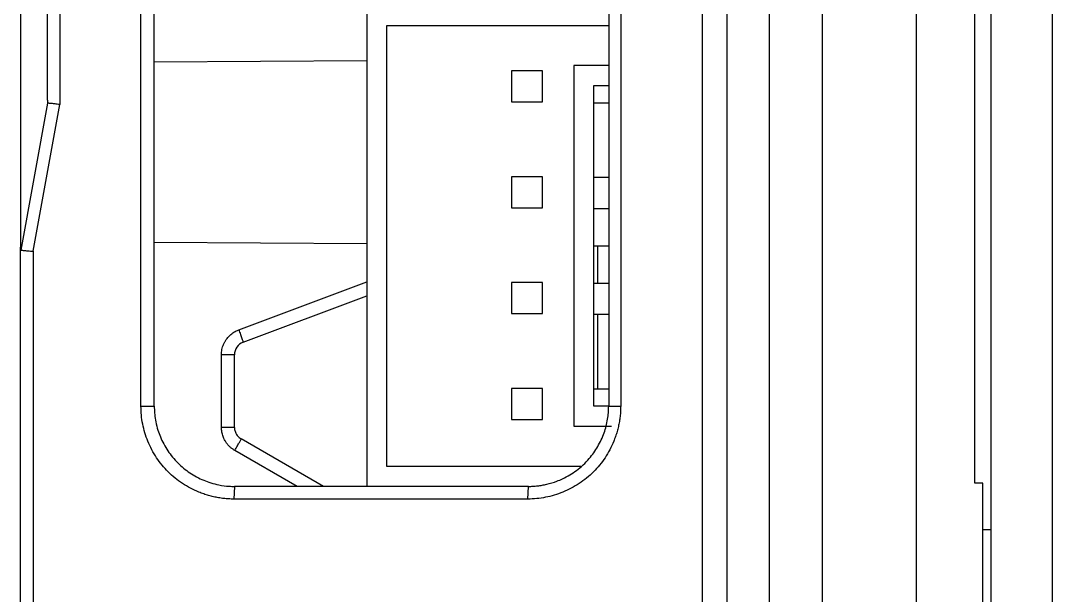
# Model space of a CAD drawing. Header units: millimetres. Extents: x 620 to 19791, y 2539 to 6969.
# Drawn here: x 4538.87 to 4577.47, y 3572.87 to 3594.39 of the extents above; entities that cross this region are included whole.
import ezdxf

# ---------------------------------------------------------------- set-up
doc = ezdxf.new("R2010")
doc.units = ezdxf.units.MM

msp = doc.modelspace()

# ---------------------------------------------------------------- linework, layer by layer
at = {"color": 7, "linetype": 'Continuous', "lineweight": 25}
for p, q in [((4568.87435, 3488.70282), (4568.87435, 3825.20281)), ((4572.37435, 3825.20281), (4572.37435, 3488.70282)), ((4564.38316, 3537.34381), (4564.38316, 3776.56182)), ((4565.29581, 3776.56181), (4565.29581, 3537.34381)), ((4566.87436, 3776.56188), (4566.87443, 3537.34355)), ((4575.17435, 3656.95281), (4575.17435, 3488.20281)), ((4577.47435, 3488.20281), (4577.47435, 3656.95281)), ((4574.57435, 3577.07781), (4574.57435, 3646.95281)), ((4538.87435, 3642.95281), (4538.87435, 3585.90191)), ((4543.37497, 3579.95318), (4543.37492, 3613.9837)), ((4543.8744, 3579.9526), (4543.87436, 3613.95281)), ((4560.87434, 3613.95281), (4560.87433, 3579.95261)), ((4561.32402, 3613.98309), (4561.32414, 3579.95294)), ((4539.87435, 3591.40313), (4539.87435, 3606.48761)), ((4540.34057, 3606.38087), (4540.34685, 3591.24476)), ((4551.82435, 3594.95281), (4551.82435, 3576.95281)), ((4552.57435, 3594.20281), (4560.87434, 3594.20281)), ((4552.57435, 3577.70281), (4552.57435, 3594.20281)), ((4551.82435, 3592.8761), (4543.87438, 3592.82481)), ((4559.57435, 3592.70281), (4559.57435, 3579.20281)), ((4560.87434, 3592.70281), (4559.57435, 3592.70281)), ((4558.40435, 3592.5012), (4557.24435, 3592.5012)), ((4557.24435, 3592.5012), (4557.24435, 3591.3412)), ((4558.40435, 3591.3412), (4558.40435, 3592.5012)), ((4560.32435, 3591.95281), (4560.87433, 3591.95281)), ((4560.32435, 3579.95281), (4560.32435, 3591.95281)), ((4538.89235, 3585.79373), (4539.89235, 3591.29494)), ((4539.34819, 3585.75091), (4540.34685, 3591.24476)), ((4557.24435, 3591.3412), (4558.40435, 3591.3412)), ((4560.32435, 3591.31281), (4560.87433, 3591.31281)), ((4558.40435, 3588.54119), (4557.24435, 3588.54119)), ((4557.24435, 3588.54119), (4557.24435, 3587.3812)), ((4558.40435, 3587.3812), (4558.40435, 3588.54119)), ((4560.87433, 3588.51281), (4560.32435, 3588.51281)), ((4557.24435, 3587.3812), (4558.40435, 3587.3812)), ((4560.32435, 3587.35281), (4560.87433, 3587.35281)), ((4543.87439, 3586.09083), (4551.82435, 3586.03964)), ((4560.32435, 3585.95781), (4560.87433, 3585.95781)), ((4560.47435, 3584.55281), (4560.47435, 3585.95781)), ((4538.87435, 3532.90392), (4538.87435, 3585.90191)), ((4539.34819, 3585.75091), (4539.34819, 3532.90392)), ((4558.40435, 3584.58119), (4557.24435, 3584.58119)), ((4557.24435, 3584.58119), (4557.24435, 3583.4212)), ((4558.40435, 3583.4212), (4558.40435, 3584.58119)), ((4560.87433, 3584.55281), (4560.32435, 3584.55281)), ((4547.19879, 3582.34537), (4551.82435, 3584.07996)), ((4557.24435, 3583.4212), (4558.40435, 3583.4212)), ((4560.32435, 3583.39281), (4560.87433, 3583.39281)), ((4560.47435, 3580.59281), (4560.47435, 3583.39281)), ((4546.38744, 3579.16264), (4546.38744, 3581.87721)), ((4546.87435, 3579.16264), (4546.87435, 3581.87721)), ((4557.24435, 3580.6212), (4557.24435, 3579.46119)), ((4558.40435, 3580.6212), (4557.24435, 3580.6212)), ((4558.40435, 3579.46119), (4558.40435, 3580.6212)), ((4560.87433, 3580.59281), (4560.32435, 3580.59281)), ((4543.37506, 3579.95318), (4543.87438, 3579.9526)), ((4560.87433, 3579.95281), (4560.32435, 3579.95281)), ((4560.87436, 3579.95261), (4561.32407, 3579.95294)), ((4557.24435, 3579.46119), (4558.40435, 3579.46119)), ((4559.57435, 3579.20281), (4560.97841, 3579.20281)), ((4550.20189, 3576.95281), (4547.12435, 3578.72963)), ((4559.83458, 3577.70281), (4552.57435, 3577.70281)), ((4574.87435, 3577.07781), (4574.57435, 3577.07781)), ((4574.87435, 3568.07781), (4574.87435, 3577.07781)), ((4546.87444, 3576.95282), (4546.85128, 3576.47839)), ((4557.87426, 3576.95277), (4546.87444, 3576.9528)), ((4557.87425, 3576.95279), (4550.20189, 3576.95281)), ((4557.84726, 3576.4785), (4557.87425, 3576.95279)), ((4557.84725, 3576.47858), (4546.85128, 3576.47845)), ((4575.17435, 3575.32781), (4574.87435, 3575.32781))]:
    msp.add_line(p, q, dxfattribs=at)
at = {"color": 8, "linetype": 'Continuous', "lineweight": 25}
for p, q in [((4547.03632, 3582.81354), (4551.82435, 3584.61106)), ((4549.215, 3576.95279), (4546.8874, 3578.29663))]:
    msp.add_line(p, q, dxfattribs=at)
at = {"color": 7, "linetype": 'Continuous', "lineweight": 25}
for points, knots in [([(4539.87435, 3591.40313), (4539.8745, 3591.38804), (4539.87476, 3591.36211), (4539.87728, 3591.32684), (4539.88194, 3591.30105), (4539.88895, 3591.29694), (4539.89235, 3591.29494)], [0, 0, 0, 0, 0.30045072, 0.516254981, 0.765528145, 1, 1, 1, 1]), ([(4540.34685, 3591.24476), (4540.32726, 3591.24692), (4540.27668, 3591.2525), (4540.20478, 3591.26316), (4540.13146, 3591.27286), (4540.05835, 3591.27985), (4539.98681, 3591.28586), (4539.92612, 3591.29152), (4539.90344, 3591.29382), (4539.89235, 3591.29494)], [0, 0, 0, 0, 0.09489457, 0.24499802, 0.35930648, 0.48421606, 0.66383319, 0.83574534, 1, 1, 1, 1]), ([(4538.89235, 3585.79373), (4538.89, 3585.79468), (4538.88527, 3585.79658), (4538.88043, 3585.80897), (4538.87698, 3585.82907), (4538.87478, 3585.86097), (4538.87451, 3585.88685), (4538.87435, 3585.90191)], [0, 0, 0, 0, 0.15669404, 0.31489304, 0.48456875, 0.69999719, 1, 1, 1, 1]), ([(4538.89235, 3585.79373), (4538.89908, 3585.79306), (4538.91332, 3585.79164), (4538.94801, 3585.78853), (4538.99629, 3585.7841), (4539.0608, 3585.77803), (4539.14202, 3585.77027), (4539.23933, 3585.76093), (4539.31106, 3585.75433), (4539.34819, 3585.75091)], [0, 0, 0, 0, 0.10638591, 0.22491996, 0.35561165, 0.49846566, 0.65348313, 0.82066248, 1, 1, 1, 1]), ([(4546.38744, 3581.87721), (4546.38838, 3581.9113), (4546.39023, 3581.97884), (4546.40571, 3582.07858), (4546.43057, 3582.17543), (4546.46567, 3582.26936), (4546.51078, 3582.36032), (4546.583, 3582.47579), (4546.69227, 3582.60536), (4546.85149, 3582.73245), (4546.97434, 3582.78635), (4547.03632, 3582.81354)], [0, 0, 0, 0, 0.08441235, 0.16726335, 0.24942007, 0.33177154, 0.41520055, 0.50055648, 0.66873599, 0.83286557, 1, 1, 1, 1]), ([(4547.03632, 3582.81354), (4547.0569, 3582.75862), (4547.07881, 3582.69941), (4547.12051, 3582.58475), (4547.14018, 3582.52963), (4547.17185, 3582.43839), (4547.18374, 3582.40256), (4547.19785, 3582.35638), (4547.20014, 3582.34588), (4547.19879, 3582.34537)], [0, 0, 0, 0, 0.25, 0.25, 0.5, 0.5, 0.75, 0.75, 1, 1, 1, 1]), ([(4547.19879, 3582.34537), (4547.10433, 3582.30994), (4547.02084, 3582.24494), (4546.90583, 3582.07892), (4546.87435, 3581.97811), (4546.87435, 3581.87721)], [0, 0, 0, 0, 0.5, 0.5, 1, 1, 1, 1]), ([(4546.87435, 3581.87721), (4546.87435, 3581.87721), (4546.86398, 3581.87721), (4546.81698, 3581.87721), (4546.78021, 3581.87721), (4546.68578, 3581.87721), (4546.62842, 3581.87721), (4546.50823, 3581.87721), (4546.44577, 3581.87721), (4546.38744, 3581.87721)], [0, 0, 0, 0, 0.25, 0.25, 0.5, 0.5, 0.75, 0.75, 1, 1, 1, 1]), ([(4546.85128, 3576.47845), (4546.78707, 3576.47951), (4546.65905, 3576.48163), (4546.468, 3576.4982), (4546.27873, 3576.52462), (4546.09125, 3576.56182), (4545.90556, 3576.60955), (4545.72165, 3576.66787), (4545.38433, 3576.79554), (4544.9157, 3577.04031), (4544.37906, 3577.47895), (4543.93974, 3578.01558), (4543.67199, 3578.52714), (4543.51791, 3578.95765), (4543.43637, 3579.28433), (4543.38509, 3579.61681), (4543.37835, 3579.84077), (4543.37497, 3579.95317)], [0, 0, 0, 0, 0.03535592, 0.07049352, 0.10552145, 0.14054938, 0.17568699, 0.21104293, 0.24672386, 0.37423268, 0.5000002, 0.6256841, 0.75327465, 0.81542781, 0.87687652, 0.93820477, 1, 1, 1, 1]), ([(4543.87416, 3579.95259), (4543.87461, 3579.91348), (4543.87579, 3579.8091), (4543.89049, 3579.61364), (4543.9299, 3579.35301), (4544.00105, 3579.07378), (4544.13463, 3578.70445), (4544.36317, 3578.27635), (4544.7386, 3577.81851), (4545.19586, 3577.443), (4545.62654, 3577.21269), (4545.9962, 3577.07909), (4546.31515, 3576.99862), (4546.61346, 3576.95778), (4546.80993, 3576.95415), (4546.87444, 3576.95296)], [0, 0, 0, 0, 0.02490493, 0.06645686, 0.1246852, 0.19254607, 0.24956897, 0.37455606, 0.49944344, 0.62437217, 0.74939901, 0.80876487, 0.87470966, 0.95886011, 1, 1, 1, 1]), ([(4561.32414, 3579.95293), (4561.32297, 3579.88857), (4561.32063, 3579.76027), (4561.30374, 3579.56884), (4561.27702, 3579.37927), (4561.23954, 3579.19154), (4561.19155, 3579.00569), (4561.13297, 3578.82167), (4561.00486, 3578.48428), (4560.75941, 3578.01561), (4560.32025, 3577.47923), (4559.78347, 3577.04037), (4559.27206, 3576.77326), (4558.84177, 3576.61976), (4558.51529, 3576.53871), (4558.18315, 3576.48801), (4557.95949, 3576.48173), (4557.84725, 3576.47858)], [0, 0, 0, 0, 0.035388894, 0.07055055, 0.105593642, 0.140627945, 0.175763318, 0.211108679, 0.24677102, 0.37421812, 0.500011409, 0.625668718, 0.753250867, 0.815428496, 0.876888888, 0.938216612, 1, 1, 1, 1]), ([(4557.87424, 3576.95298), (4557.9307, 3576.95394), (4558.04433, 3576.95586), (4558.21528, 3576.97135), (4558.38726, 3576.99623), (4558.62975, 3577.04587), (4558.88775, 3577.12416), (4559.1749, 3577.24524), (4559.42379, 3577.37809), (4559.67982, 3577.55066), (4559.92628, 3577.75377), (4560.20427, 3578.04369), (4560.48149, 3578.44314), (4560.67677, 3578.86026), (4560.78489, 3579.2081), (4560.83774, 3579.45934), (4560.86943, 3579.70885), (4560.87284, 3579.87138), (4560.87455, 3579.95261)], [0, 0, 0, 0, 0.035999072, 0.072455135, 0.109378259, 0.146773182, 0.230251421, 0.28075355, 0.34529219, 0.409718701, 0.47718279, 0.548452366, 0.664975411, 0.785094928, 0.840173221, 0.896586084, 0.948313376, 1, 1, 1, 1]), ([(4546.8874, 3578.29663), (4546.85715, 3578.3156), (4546.79731, 3578.35314), (4546.71582, 3578.41991), (4546.64217, 3578.4934), (4546.57688, 3578.57437), (4546.50769, 3578.68114), (4546.44382, 3578.81764), (4546.39704, 3578.98686), (4546.39067, 3579.10353), (4546.38744, 3579.16264)], [0, 0, 0, 0, 0.10234445, 0.20247144, 0.30143242, 0.40031602, 0.50021341, 0.6657218, 0.83063951, 1, 1, 1, 1]), ([(4546.87435, 3579.16264), (4546.87435, 3579.16264), (4546.82232, 3579.16264), (4546.64268, 3579.16264), (4546.51611, 3579.16264), (4546.38744, 3579.16264)], [0, 0, 0, 0, 0.5, 0.5, 1, 1, 1, 1]), ([(4546.87434, 3579.16264), (4546.87434, 3579.13629), (4546.87833, 3579.08594), (4546.89504, 3579.01463), (4546.9202, 3578.94977), (4546.95385, 3578.88912), (4546.99749, 3578.83122), (4547.05386, 3578.77589), (4547.09914, 3578.74417), (4547.12435, 3578.72962)], [0, 0, 0, 0, 0.15103131, 0.28824759, 0.41863897, 0.54871044, 0.68477809, 0.83307557, 1, 1, 1, 1]), ([(4546.8874, 3578.29663), (4546.92207, 3578.3567), (4546.95596, 3578.4161), (4547.01479, 3578.52042), (4547.03946, 3578.5648), (4547.07887, 3578.63683), (4547.09594, 3578.66872), (4547.11958, 3578.71512), (4547.1257, 3578.72882), (4547.12435, 3578.72962)], [0, 0, 0, 0, 0.25, 0.25, 0.5, 0.5, 0.75, 0.75, 1, 1, 1, 1])]:
    msp.add_open_spline(points, degree=3, knots=knots, dxfattribs=at)

doc.saveas('drawing.dxf')
